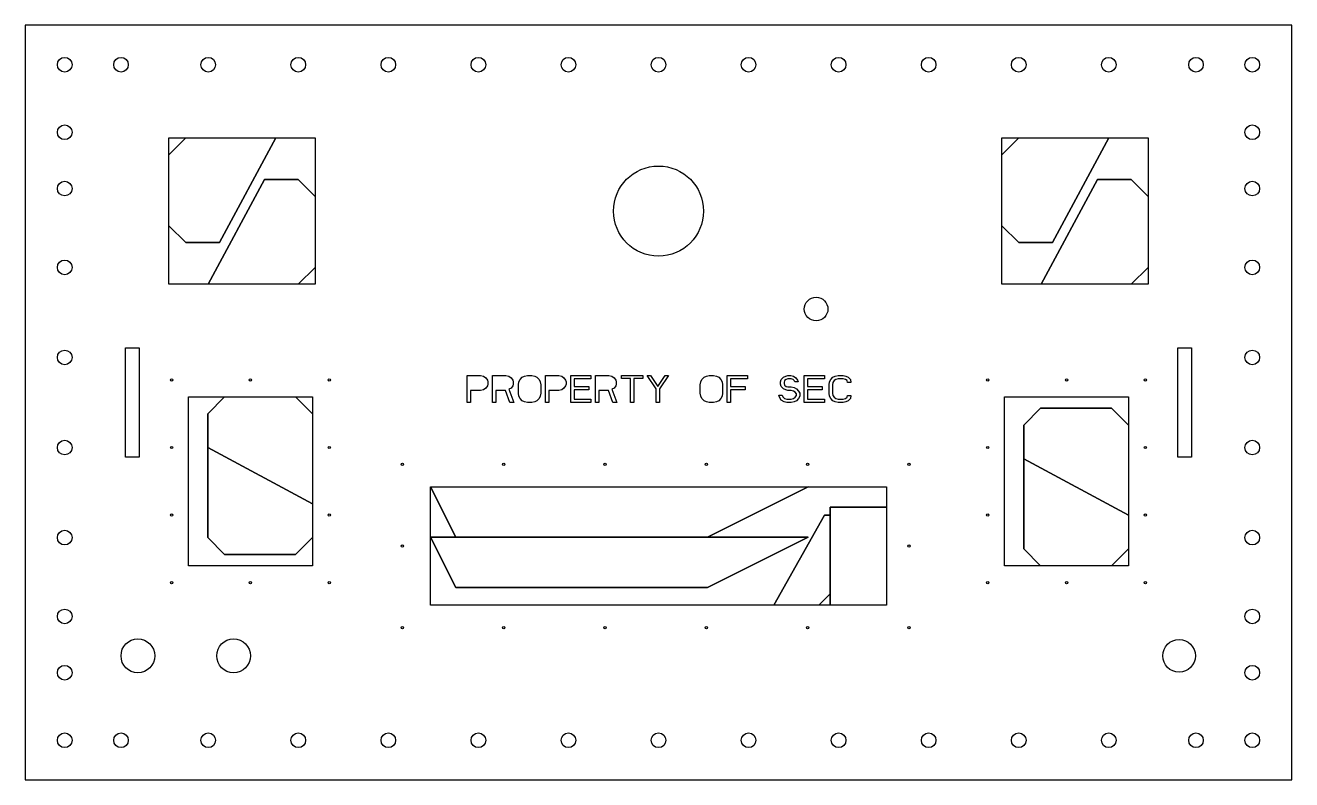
# Model space of a CAD drawing. Header units: millimetres. Extents: x 0 to 1125, y 0 to 670.
import ezdxf

# ---------------------------------------------------------------- set-up
doc = ezdxf.new("R2010")
doc.units = ezdxf.units.MM
doc.layers.add('CUT_INNER', color=1, linetype='Continuous')
doc.layers.add('CUT_OUTER', color=7, linetype='Continuous')

msp = doc.modelspace()

# ---------------------------------------------------------------- linework, layer by layer
at = {"layer": 'CUT_INNER'}
for points in [[(222.5, 570), (172.5, 477), (142.5, 477), (127.5, 492), (127.5, 555), (142.5, 570)], [(127.5, 492), (142.5, 477), (172.5, 477), (222.5, 570), (257.5, 570), (257.5, 518), (242.5, 533), (212.5, 533), (162.5, 440), (127.5, 440)], [(142.5, 570), (127.5, 555), (127.5, 570)], [(912.5, 477), (882.5, 477), (867.5, 492), (867.5, 555), (882.5, 570), (962.5, 570)], [(902.5, 440), (867.5, 440), (867.5, 492), (882.5, 477), (912.5, 477), (962.5, 570), (997.5, 570), (997.5, 518), (982.5, 533), (952.5, 533)], [(867.5, 570), (882.5, 570), (867.5, 555)], [(257.5, 518), (257.5, 455), (242.5, 440), (162.5, 440), (212.5, 533), (242.5, 533)], [(997.5, 455), (982.5, 440), (902.5, 440), (952.5, 533), (982.5, 533), (997.5, 518)], [(242.5, 440), (257.5, 455), (257.5, 440)], [(997.5, 440), (982.5, 440), (997.5, 455)], [(89, 383.5), (101, 383.5), (101, 286.5), (89, 286.5)], [(1024, 286.5), (1024, 383.5), (1036, 383.5), (1036, 286.5)], [(392.5, 335), (392.5, 359), (404.5, 359), (407, 358.48936), (409, 356.95745), (410.5, 354.91489), (411, 353.38298), (411, 351.34043), (410.5, 349.80851), (409, 347.76596), (407, 346.23404), (404.5, 345.7234), (395.5, 345.7234), (395.5, 335)], [(415, 335), (415, 359), (427, 359), (429.5, 358.48936), (431.5, 356.95745), (433, 354.91489), (433.5, 353.38298), (433.5, 351.34043), (433, 349.80851), (431.5, 347.76596), (429.5, 346.74468), (434, 335), (430.5, 335), (426.5, 345.7234), (418, 345.7234), (418, 335)], [(438, 343.17021), (438, 350.82979), (438.5, 353.38298), (439.5, 355.42553), (441.5, 357.46809), (443.5, 358.48936), (446, 359), (450, 359), (452.5, 358.48936), (454.5, 357.46809), (456.5, 355.42553), (457.5, 353.38298), (458, 350.82979), (458, 343.17021), (457.5, 340.61702), (456.5, 338.57447), (454.5, 336.53191), (452.5, 335.51064), (450, 335), (446, 335), (443.5, 335.51064), (441.5, 336.53191), (439.5, 338.57447), (438.5, 340.61702)], [(462, 335), (462, 359), (474, 359), (476.5, 358.48936), (478.5, 356.95745), (480, 354.91489), (480.5, 353.38298), (480.5, 351.34043), (480, 349.80851), (478.5, 347.76596), (476.5, 346.23404), (474, 345.7234), (465, 345.7234), (465, 335)], [(484.5, 359), (502.5, 359), (502.5, 355.93617), (487.5, 355.93617), (487.5, 349.29787), (500.5, 349.29787), (500.5, 346.23404), (487.5, 346.23404), (487.5, 338.06383), (502.5, 338.06383), (502.5, 335), (484.5, 335)], [(506.5, 335), (506.5, 359), (518.5, 359), (521, 358.48936), (523, 356.95745), (524.5, 354.91489), (525, 353.38298), (525, 351.34043), (524.5, 349.80851), (523, 347.76596), (521, 346.74468), (525.5, 335), (522, 335), (518, 345.7234), (509.5, 345.7234), (509.5, 335)], [(529.5, 359), (548.5, 359), (548.5, 356.44681), (540.5, 356.44681), (540.5, 335), (537.5, 335), (537.5, 356.44681), (529.5, 356.44681)], [(555.5, 359), (562, 349.29787), (568.5, 359), (571.5, 359), (563.5, 347.25532), (563.5, 335), (560.5, 335), (560.5, 347.25532), (552.5, 359)], [(599.5, 343.17021), (599.5, 350.82979), (599.99999, 353.38298), (601, 355.42553), (602.99999, 357.46809), (605.00001, 358.48936), (607.49999, 359), (611.5, 359), (614.00001, 358.48936), (616, 357.46809), (617.99999, 355.42553), (619, 353.38298), (619.49999, 350.82979), (619.49999, 343.17021), (619, 340.61702), (617.99999, 338.57447), (616, 336.53191), (614.00001, 335.51064), (611.5, 335), (607.49999, 335), (605.00001, 335.51064), (602.99999, 336.53191), (601, 338.57447), (599.99999, 340.61702)], [(623.5, 359), (641.5, 359), (641.5, 355.93617), (626.5, 355.93617), (626.5, 349.29787), (639.50001, 349.29787), (639.50001, 346.23404), (626.5, 346.23404), (626.5, 335), (623.5, 335)], [(672.50001, 341.6383), (673, 340.10638), (674.5, 338.57447), (676.49999, 338.06383), (680.5, 338.06383), (682.49999, 338.57447), (683.99999, 339.59574), (685, 341.12766), (685, 342.65957), (683.99999, 344.19149), (682.49999, 345.21277), (680.5, 345.7234), (677.5, 345.7234), (675.50001, 346.23404), (673.49999, 347.25532), (671.5, 349.29787), (671.00001, 351.34043), (671.00001, 353.38298), (671.5, 355.42553), (673.49999, 357.46809), (675.50001, 358.48936), (677.5, 359), (680.00001, 359), (682.49999, 358.48936), (684.50001, 356.95745), (686.00001, 354.91489), (686.5, 353.38298), (683.5, 353.38298), (683.00001, 354.40426), (682, 355.42553), (680.5, 355.93617), (677.5, 355.93617), (676, 355.42553), (674.5, 354.40426), (674.00001, 352.87234), (674.00001, 351.85106), (674.5, 350.31915), (676, 349.29787), (677.5, 348.78723), (680.5, 348.78723), (683.00001, 348.2766), (685, 347.25532), (686.99999, 345.21277), (688, 343.17021), (688, 340.61702), (686.99999, 338.57447), (685, 336.53191), (683.00001, 335.51064), (680.5, 335), (676.49999, 335), (674.00001, 335.51064), (671.5, 337.04255), (670, 339.59574), (669.50001, 341.6383)], [(692.00001, 335), (692.00001, 359), (710.00001, 359), (710.00001, 355.93617), (695.00001, 355.93617), (695.00001, 349.29787), (707.99999, 349.29787), (707.99999, 346.23404), (695.00001, 346.23404), (695.00001, 338.06383), (710.00001, 338.06383), (710.00001, 335)], [(713.99999, 350.82979), (714.50001, 353.38298), (715.49999, 355.42553), (717.50001, 357.46809), (719.5, 358.48936), (722.00001, 359), (726.50001, 359), (728.99999, 358.48936), (731.00001, 357.46809), (733, 355.42553), (733.49999, 352.87234), (730.49999, 352.87234), (730, 354.40426), (728.5, 355.42553), (726.50001, 355.93617), (722.00001, 355.93617), (719.99999, 355.42553), (718.49999, 354.40426), (717.50001, 352.87234), (716.99999, 350.82979), (716.99999, 343.17021), (717.50001, 341.12766), (718.49999, 339.59574), (719.99999, 338.57447), (722.00001, 338.06383), (726.50001, 338.06383), (728.5, 338.57447), (730, 339.59574), (730.49999, 341.12766), (733.49999, 341.12766), (733, 338.57447), (731.00001, 336.53191), (728.99999, 335.51064), (726.50001, 335), (722.00001, 335), (719.5, 335.51064), (717.50001, 336.53191), (715.49999, 338.57447), (714.50001, 340.61702), (713.99999, 343.17021)], [(177, 340), (162, 325), (162, 215), (177, 200), (240, 200), (255, 215), (255, 190), (145, 190), (145, 340)], [(162, 295), (162, 325), (177, 340), (240, 340), (255, 325), (255, 245)], [(255, 325), (240, 340), (255, 340)], [(887, 205), (902, 190), (870, 190), (870, 340), (980, 340), (980, 315), (965, 330), (902, 330), (887, 315)], [(980, 235), (887, 285), (887, 315), (902, 330), (965, 330), (980, 315)], [(255, 215), (240, 200), (177, 200), (162, 215), (162, 295), (255, 245)], [(887, 285), (980, 235), (980, 205), (965, 190), (902, 190), (887, 205)], [(665, 155), (360, 155), (360.000001, 215.278639), (382.36068, 170.557279), (605.967478, 170.557279), (695.410197, 215.278639), (605.967478, 215.278639), (695.410197, 259.999999), (765, 260), (765, 242), (715, 242), (715, 235), (710, 235)], [(360.000001, 259.999999), (695.410197, 259.999999), (605.967478, 215.278639), (382.36068, 215.278639)], [(382.36068, 215.278639), (360.000001, 215.278639), (360.000001, 259.999999)], [(715, 242), (765, 242), (765, 155), (715, 155)], [(715, 165), (705, 155), (665, 155), (710, 235), (715, 235)], [(695.410197, 215.278639), (605.967478, 170.557279), (382.36068, 170.557279), (360.000001, 215.278639), (382.36068, 215.278639), (605.967478, 215.278639)], [(980, 205), (980, 190), (965, 190)], [(715, 165), (715, 155), (705, 155)]]:
    msp.add_lwpolyline(points, close=True, dxfattribs=at)
for centre, radius in [((35, 635), 6.5), ((85, 635), 6.5), ((162.5, 635), 6.5), ((242.5, 635), 6.5), ((322.5, 635), 6.5), ((402.5, 635), 6.5), ((482.5, 635), 6.5), ((562.5, 635), 6.5), ((642.5, 635), 6.5), ((722.5, 635), 6.5), ((802.5, 635), 6.5), ((882.5, 635), 6.5), ((962.5, 635), 6.5), ((1040, 635), 6.5), ((1090, 635), 6.5), ((35, 575), 6.5), ((1090, 575), 6.5), ((562.5, 505), 40), ((35, 525), 6.5), ((1090, 525), 6.5), ((35, 455), 6.5), ((1090, 455), 6.5), ((702.5, 418), 10.5), ((35, 375), 6.5), ((1090, 375), 6.5), ((130, 355), 1), ((200, 355), 1), ((270, 355), 1), ((855, 355), 1), ((925, 355), 1), ((995, 355), 1), ((35, 295), 6.5), ((130, 295), 1), ((270, 295), 1), ((855, 295), 1), ((995, 295), 1), ((1090, 295), 6.5), ((335, 280), 1), ((425, 280), 1), ((515, 280), 1), ((605, 280), 1), ((695, 280), 1), ((785, 280), 1), ((130, 235), 1), ((270, 235), 1), ((855, 235), 1), ((995, 235), 1), ((35, 215), 6.5), ((1090, 215), 6.5), ((335, 207.5), 1), ((785, 207.5), 1), ((130, 175), 1), ((200, 175), 1), ((270, 175), 1), ((855, 175), 1), ((925, 175), 1), ((995, 175), 1), ((35, 145), 6.5), ((1090, 145), 6.5), ((335, 135), 1), ((425, 135), 1), ((515, 135), 1), ((605, 135), 1), ((695, 135), 1), ((785, 135), 1), ((100, 110), 15), ((185, 110), 15), ((1025, 110), 14.5), ((35, 95), 6.5), ((1090, 95), 6.5), ((35, 35), 6.5), ((85, 35), 6.5), ((162.5, 35), 6.5), ((242.5, 35), 6.5), ((322.5, 35), 6.5), ((402.5, 35), 6.5), ((482.5, 35), 6.5), ((562.5, 35), 6.5), ((642.5, 35), 6.5), ((722.5, 35), 6.5), ((802.5, 35), 6.5), ((882.5, 35), 6.5), ((962.5, 35), 6.5), ((1040, 35), 6.5), ((1090, 35), 6.5)]:
    msp.add_circle(centre, radius, dxfattribs=at)
at = {"layer": 'CUT_OUTER'}
msp.add_lwpolyline([(1125, 670), (0, 670), (0, 0), (1125, 0)], close=True, dxfattribs=at)

doc.saveas('drawing.dxf')
